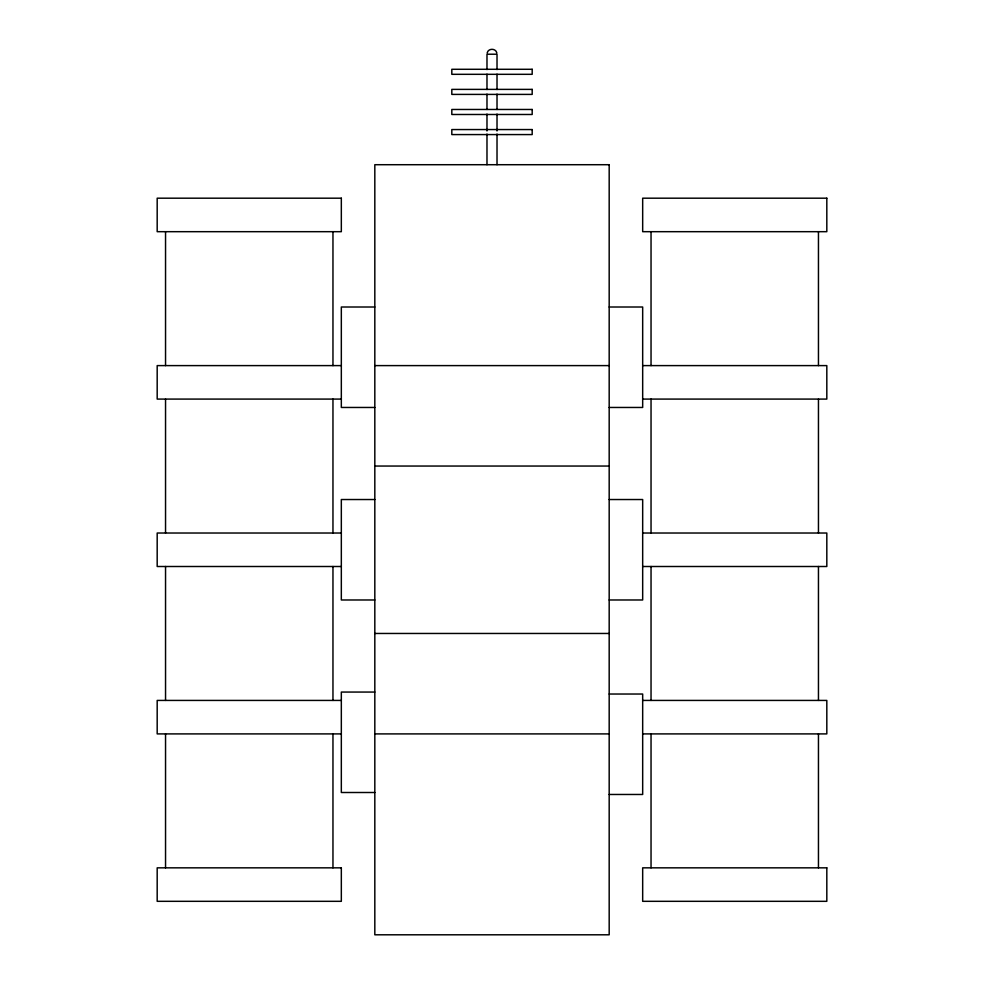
<?xml version="1.0" encoding="UTF-8"?>
<svg xmlns="http://www.w3.org/2000/svg" width="984" height="984" viewBox="0 0 984 984"><rect width="100%" height="100%" fill="white"/><g stroke="black" fill="none" stroke-linecap="round" stroke-linejoin="round"><path stroke-width="1.48" d="M487.154 52.927C488.212 48.093 495.788 48.093 496.846 52.927M374.818 307.008L341.325 307.008L341.325 407.462L374.818 407.462M609.182 307.008L642.675 307.008L642.675 407.462L609.182 407.462M341.325 365.605L157.182 365.605L157.182 399.086L341.325 399.086M374.818 365.605L609.182 365.605M642.675 365.605L826.818 365.605L826.818 399.086L642.675 399.086M374.818 466.047L609.182 466.047M374.818 499.528L341.325 499.528L341.325 599.982L374.818 599.982M609.182 499.528L642.675 499.528L642.675 599.982L609.182 599.982M341.325 533.02L157.182 533.02L157.182 566.501L341.325 566.501M642.675 533.02L826.818 533.02L826.818 566.501L642.675 566.501M374.818 633.462L609.182 633.462M374.818 692.059L341.325 692.059L341.325 792.501L374.818 792.501M609.182 694.028L642.675 694.028L642.675 794.469L609.182 794.469M341.325 700.423L157.182 700.423L157.182 733.904L341.325 733.904M642.675 700.423L826.818 700.423L826.818 733.904L642.675 733.904M374.818 733.904L609.182 733.904M818.454 231.683L818.454 365.605M818.454 399.086L818.454 533.02M818.454 566.501L818.454 700.423M818.454 733.904L818.454 867.839M651.039 231.683L651.039 365.605M651.039 399.086L651.039 533.02M651.039 566.501L651.039 700.423M651.039 733.904L651.039 867.839M497.018 69.569L497.018 54.218L486.982 54.218L486.982 69.569M497.018 74.169L497.018 89.519M497.018 94.12L497.018 109.47M497.018 114.07L497.018 130.958M497.018 134.021L497.018 164.709M486.982 74.169L486.982 89.519M486.982 94.12L486.982 109.47M486.982 114.07L486.982 130.958M486.982 134.021L486.982 164.709M332.961 231.683L332.961 365.605M332.961 399.086L332.961 533.02M332.961 566.501L332.961 700.423M332.961 733.904L332.961 867.839M165.546 231.683L165.546 365.605M165.546 399.086L165.546 533.02M165.546 566.501L165.546 700.423M165.546 733.904L165.546 867.839M532.184 69.286L451.816 69.286L451.816 74.317L532.184 74.317L532.184 69.286M532.184 89.384L451.816 89.384L451.816 94.403L532.184 94.403L532.184 89.384M532.184 109.47L451.816 109.47L451.816 114.488L532.184 114.488L532.184 109.47M532.184 129.556L451.816 129.556L451.816 134.574L532.184 134.574L532.184 129.556M609.182 164.709L374.818 164.709L374.818 934.8L609.182 934.8L609.182 164.709M341.325 198.19L157.182 198.19L157.182 231.683L341.325 231.683L341.325 198.19M826.818 198.19L642.675 198.19L642.675 231.683L826.818 231.683L826.818 198.19M341.325 867.839L157.182 867.839L157.182 901.319L341.325 901.319L341.325 867.839M826.818 867.839L642.675 867.839L642.675 901.319L826.818 901.319L826.818 867.839"/></g></svg>
